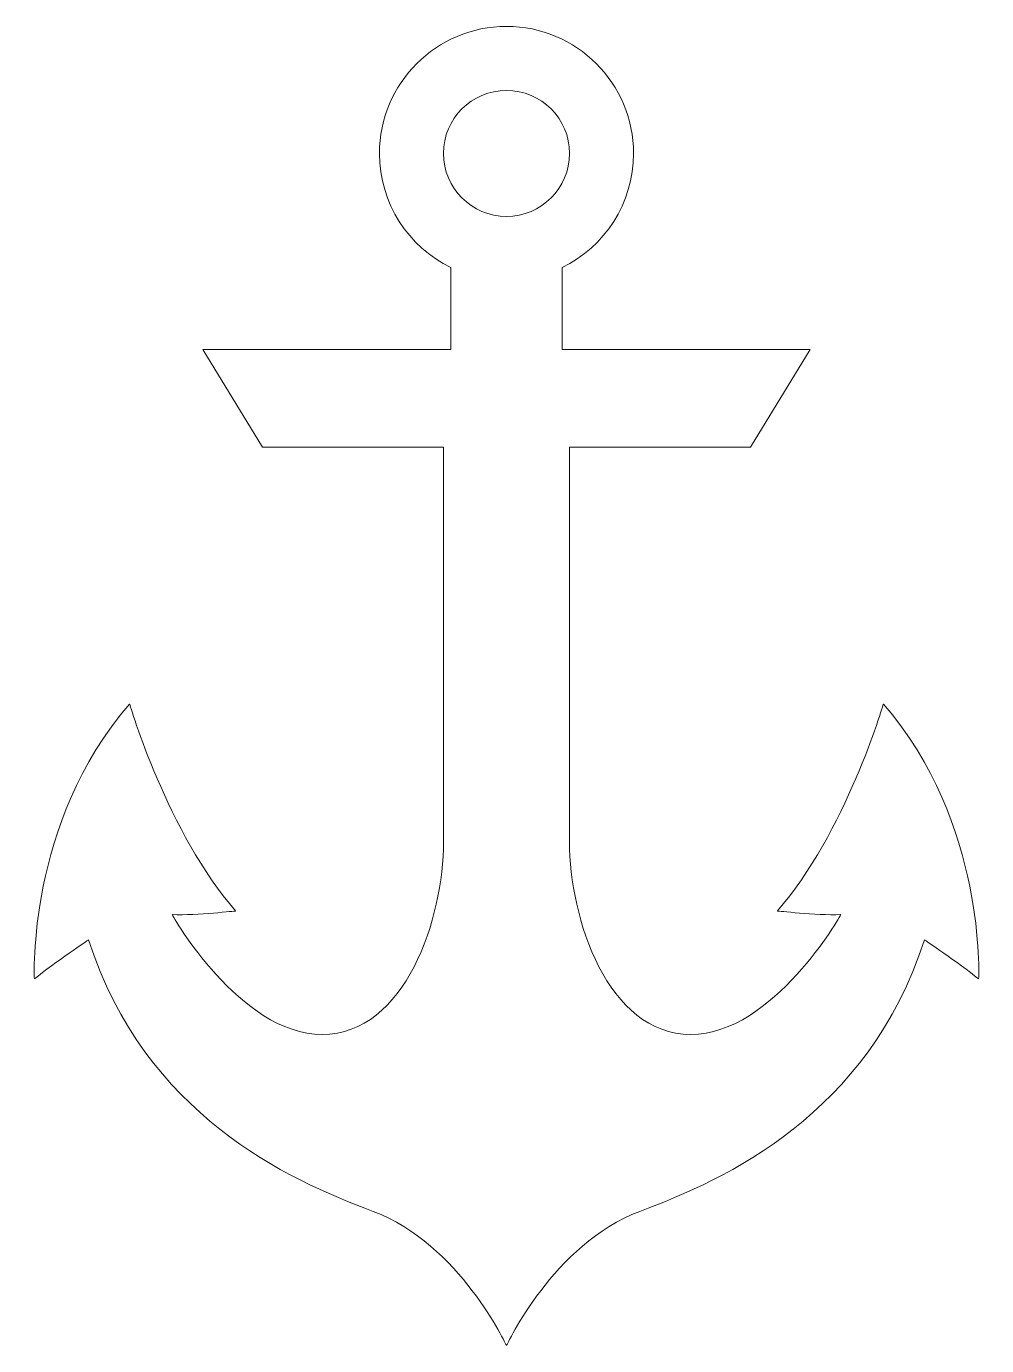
# Model space of a CAD drawing. Header units: inches. Extents: x 1.8 to 10.2, y -11.8 to -0.2.
import ezdxf

# ---------------------------------------------------------------- set-up
doc = ezdxf.new("R2010")
doc.units = ezdxf.units.IN
doc.header["$MEASUREMENT"] = 0
doc.layers.add('Layer 1', color=7, linetype='Continuous')

msp = doc.modelspace()

# ---------------------------------------------------------------- linework, layer by layer
at = {"layer": 'Layer 1', "lineweight": 0}
for points, knots in [([(9.284, -6.157), (9.284, -6.157), (8.951, -7.289), (8.36, -7.961), (8.36, -7.961), (8.693, -7.999), (8.913, -7.993), (8.913, -7.993), (8.328, -9.037), (7.605, -9.037), (6.882, -9.037), (6.549, -8.024), (6.549, -7.358), (6.549, -7.358), (6.549, -3.918), (6.549, -3.918), (6.549, -3.918), (8.125, -3.918), (8.125, -3.918), (8.125, -3.918), (8.647, -3.068), (8.647, -3.068), (8.647, -3.068), (6.484, -3.068), (6.484, -3.068), (6.484, -3.068), (6.484, -2.352), (6.484, -2.352), (6.853, -2.173), (7.107, -1.795), (7.107, -1.357), (7.107, -0.746), (6.611, -0.25), (6, -0.25), (5.389, -0.25), (4.893, -0.746), (4.893, -1.357), (4.893, -1.795), (5.147, -2.173), (5.516, -2.352), (5.516, -2.352), (5.516, -3.068), (5.516, -3.068), (5.516, -3.068), (3.353, -3.068), (3.353, -3.068), (3.353, -3.068), (3.875, -3.918), (3.875, -3.918), (3.875, -3.918), (5.451, -3.918), (5.451, -3.918), (5.451, -3.918), (5.451, -7.358), (5.451, -7.358), (5.451, -8.024), (5.118, -9.037), (4.395, -9.037), (3.672, -9.037), (3.087, -7.993), (3.087, -7.993), (3.307, -7.999), (3.64, -7.961), (3.64, -7.961), (3.049, -7.289), (2.716, -6.157), (2.716, -6.157), (1.817, -7.194), (1.886, -8.553), (1.886, -8.553), (2.065, -8.411), (2.357, -8.213), (2.357, -8.213), (2.857, -9.741), (4.083, -10.297), (4.838, -10.58), (5.593, -10.863), (6, -11.75), (6, -11.75), (6, -11.75), (6.407, -10.863), (7.162, -10.58), (7.917, -10.297), (9.143, -9.741), (9.643, -8.213), (9.643, -8.213), (9.935, -8.411), (10.114, -8.553), (10.114, -8.553), (10.183, -7.194), (9.284, -6.157)], [0, 0, 0, 0, 1, 1, 1, 2, 2, 2, 3, 3, 3, 4, 4, 4, 5, 5, 5, 6, 6, 6, 7, 7, 7, 8, 8, 8, 9, 9, 9, 10, 10, 10, 11, 11, 11, 12, 12, 12, 13, 13, 13, 14, 14, 14, 15, 15, 15, 16, 16, 16, 17, 17, 17, 18, 18, 18, 19, 19, 19, 20, 20, 20, 21, 21, 21, 22, 22, 22, 23, 23, 23, 24, 24, 24, 25, 25, 25, 26, 26, 26, 27, 27, 27, 28, 28, 28, 29, 29, 29, 30, 30, 30, 30]), ([(6, -1.906), (5.697, -1.906), (5.451, -1.66), (5.451, -1.357), (5.451, -1.054), (5.697, -0.808), (6, -0.808), (6.303, -0.808), (6.549, -1.054), (6.549, -1.357), (6.549, -1.66), (6.303, -1.906), (6, -1.906)], [0, 0, 0, 0, 1, 1, 1, 2, 2, 2, 3, 3, 3, 4, 4, 4, 4])]:
    msp.add_open_spline(points, degree=3, knots=knots, dxfattribs=at)

doc.saveas('drawing.dxf')
